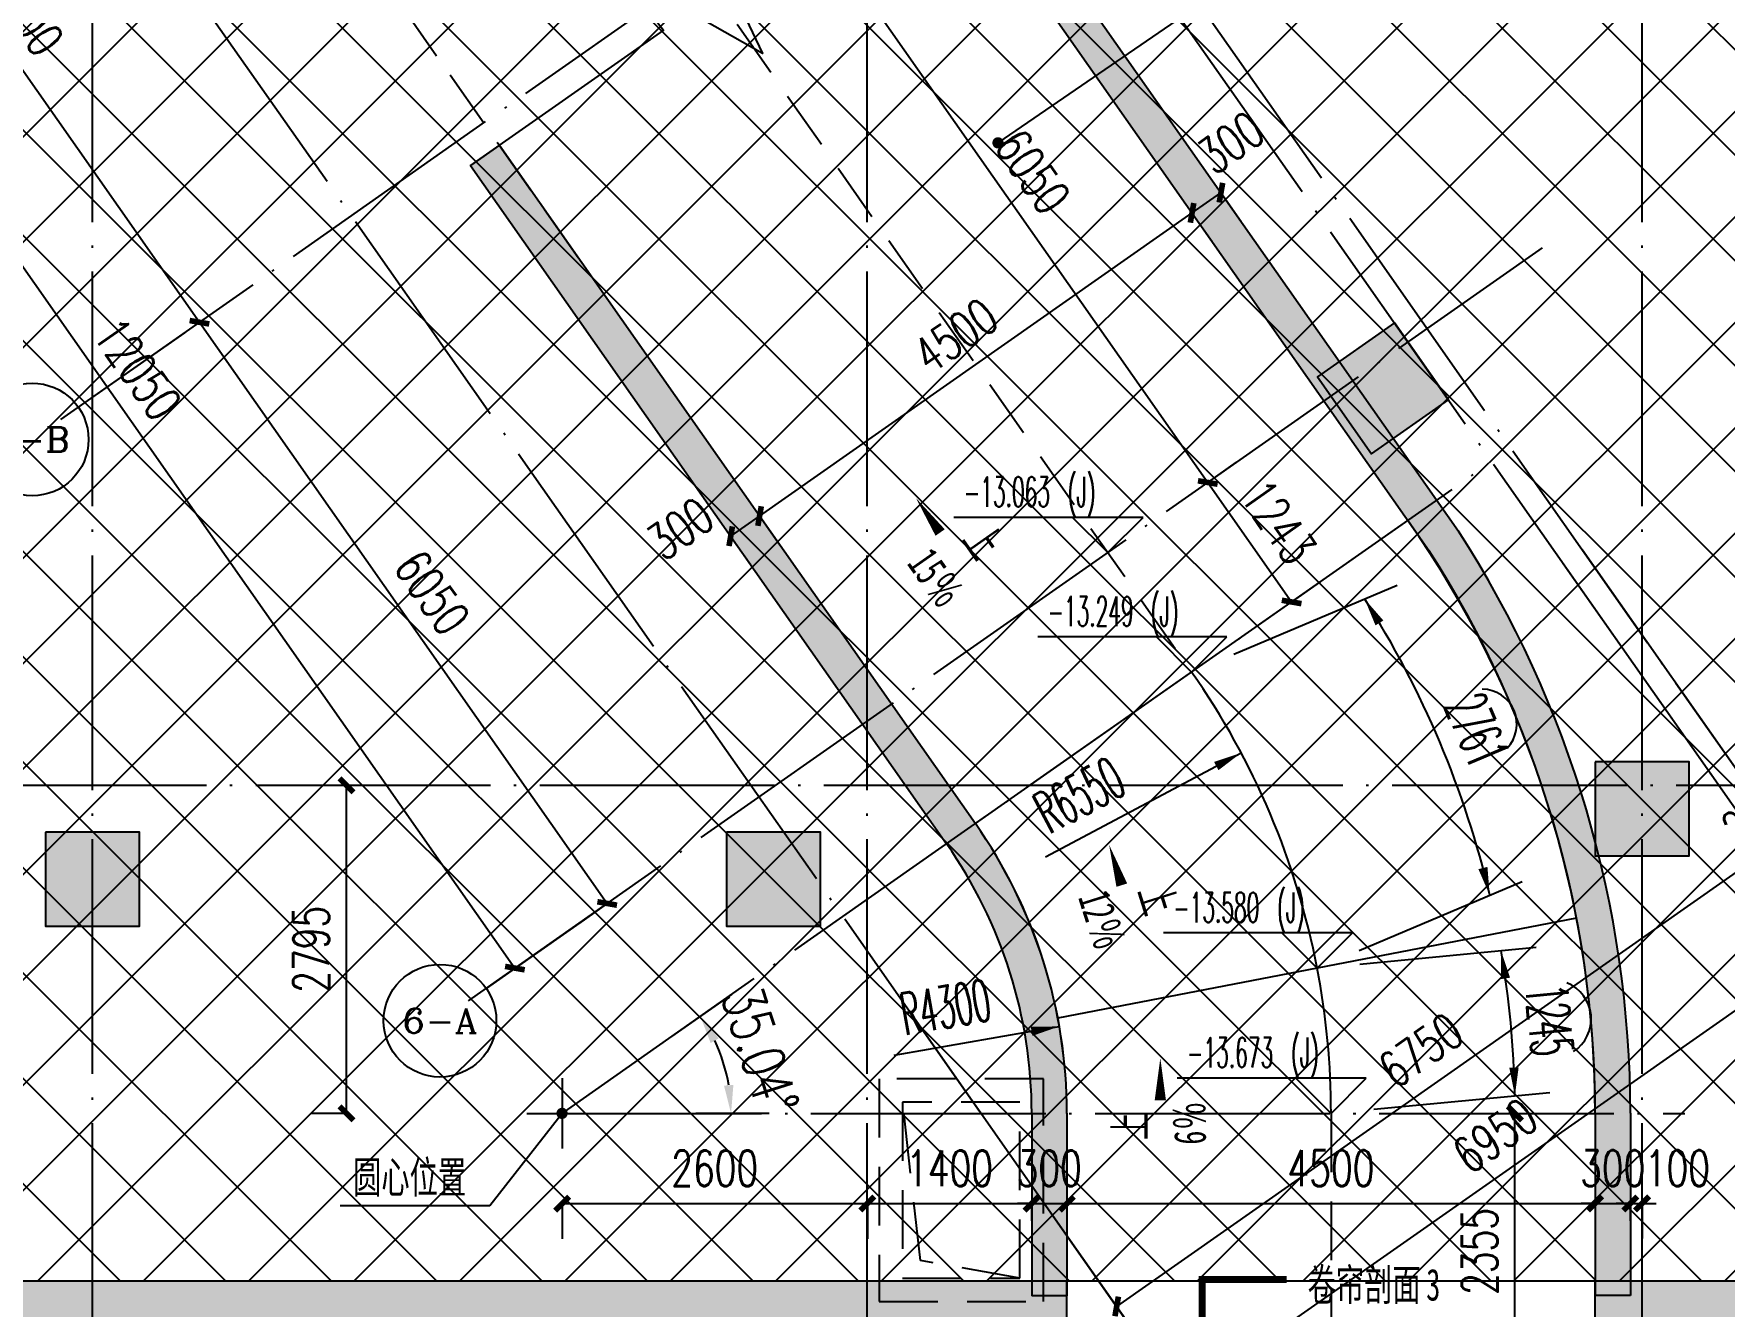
# Model space of a CAD drawing. Header units: millimetres. Extents: x 12325263 to 13848842, y -1463133 to 573208.
# Drawn here: x 12584097 to 12598496, y -1314826 to -1303982 of the extents above; entities that cross this region are included whole.
import ezdxf
from ezdxf.enums import TextEntityAlignment as Align

# ---------------------------------------------------------------- set-up
doc = ezdxf.new("R2010")
doc.units = ezdxf.units.MM
doc.header["$LTSCALE"] = 1000
for name, pattern in [('ACAD_ISO02W100', [15, 12, -3]), ('DASH', [0.35, 0.25, -0.1]), ('DASHED2', [0.375, 0.25, -0.125]), ('DOTE', [2.42, 2, -0.2, 0.02, -0.2])]:
    doc.linetypes.add(name, pattern=pattern)
for name, color, linetype in [('A-ANNO-DIMS', 83, 'Continuous'), ('A-ANNO-ELEV', 3, 'Continuous'), ('A-ANNO-IDEN', 2, 'Continuous'), ('A-ANNO-SYMB', 3, 'Continuous'), ('A-ANNO-TEXT', 7, 'Continuous'), ('A-AXIS', 16, 'DOTE'), ('A-AXIS-DIMS', 3, 'Continuous'), ('A-AXIS-TEXT', 7, 'Continuous'), ('A-COLS', 6, 'Continuous'), ('A-FLOR-STRS', 2, 'Continuous'), ('A-WALL', 5, 'Continuous'), ('A-WALL-PATT', 8, 'Continuous'), ('A_WALL(防火墙)', 151, 'Continuous'), ('AXIS', 3, 'Continuous'), ('AXIS_TEXT', 7, 'Continuous'), ('DOTE', 16, 'DOTE'), ('PUB_HATCH', 8, 'Continuous'), ('PUB_TEXT', 7, 'Continuous'), ('人防墙', 6, 'Continuous'), ('投影线', 6, 'ACAD_ISO02W100'), ('车道中心线', 6, 'Continuous')]:
    doc.layers.add(name, color=color, linetype=linetype)
doc.styles.add('_TCH_AXIS', font='COMPLEX', dxfattribs={"bigfont": 'GBCBIG'})
doc.styles.add('_TCH_DIM', font='SIMPLEX.shx', dxfattribs={"width": 0.7, "bigfont": 'GBCBIG.shx'})
doc.styles.add('_TCH_DIM_T3', font='SIMPLEX.shx', dxfattribs={"width": 0.705882, "bigfont": 'GBCBIG.shx'})
doc.styles.add('COMPLEX', font='COMPLEX')
doc.styles.add('宋体', font='', dxfattribs={"width": 0.65})
doc.styles.get('宋体').set_extended_font_data('SimSun')
doc.dimstyles.new('_TCH_ARCH&&120', dxfattribs={"dimtxt": 306, "dimasz": 120, "dimexe": 300, "dimexo": 360, "dimgap": 147, "dimtad": 1, "dimdec": 0, "dimzin": 0, "dimdsep": 46, "dimtxsty": '_TCH_DIM_T3', "dimblk": 'ARCHTICK', "dimcen": 0.09, "dimclrt": 7, "dimazin": 2, "dimtfac": 1, "dimtdec": 0, "dimtix": 1, "dimtmove": 2, "dimatfit": 3, "dimfxl": 1, "dimfxlon": 1, "dimtolj": 1, "dimtzin": 0, "dimarcsym": 0})
doc.dimstyles.new('_TCH_ARROW&&120', dxfattribs={"dimtxt": 357, "dimasz": 240, "dimexe": 300, "dimexo": 360, "dimgap": 151.5, "dimtad": 1, "dimdec": 0, "dimzin": 0, "dimdsep": 46, "dimtxsty": '_TCH_DIM_T3', "dimcen": 0.09, "dimclrt": 7, "dimazin": 2, "dimtfac": 1, "dimtdec": 0, "dimtix": 1, "dimtmove": 2, "dimatfit": 3, "dimfxl": 1, "dimtolj": 1, "dimtzin": 0, "dimarcsym": 0})

# ---------------------------------------------------------------- blocks, each defined once
blk = doc.blocks.new('asdgafgf20230228-rf3')
at = {"layer": 'PUB_HATCH'}
for points in [[(48770, 57989), (53006, 51949), (53255, 52117), (49016, 58161)], [(44840, 55233), (48895, 49452), (49140, 49624), (45086, 55405)], [(54420, 47155), (54720, 47155, 0.144034), (53255, 52117), (53006, 51949, -0.143866)], [(49620, 47155), (49920, 47155, 0.154098), (49140, 49624), (48895, 49452, -0.1541)], [(49920, 47155), (49620, 47155), (49620, 45600), (49920, 45600)], [(54720, 47155), (54420, 47155), (54420, 45601), (54720, 45601)]]:
    blk.add_hatch(color=256, dxfattribs=at).paths.add_polyline_path(points)
at = {"layer": '人防墙'}
for p, q in [((49016, 58161), (53255, 52117)), ((48770, 57989), (53006, 51949)), ((45086, 55405), (44840, 55233)), ((45086, 55405), (49140, 49624)), ((44840, 55233), (48895, 49452)), ((49620, 47155), (49620, 45600)), ((49920, 47155), (49920, 45600)), ((54420, 47155), (54420, 45601)), ((54720, 47155), (54720, 45601)), ((49920, 45600), (49620, 45600)), ((54720, 45601), (54420, 45601))]:
    blk.add_line(p, q, dxfattribs=at)
for centre, radius, start, end in [((45555, 47146), 9165, 0.0576, 32.8423), ((45555, 47146), 8865, 0.0585, 32.8054), ((45620, 47155), 4300, 0.0001, 35.0412), ((45620, 47155), 4000, 359.9999, 35.0412)]:
    blk.add_arc(centre, radius, start, end, dxfattribs=at)
blk = doc.blocks.new('_FZH')
blk.add_lwpolyline([(-0.5, -0.5), (0.5, -0.5), (0.5, 0.5), (-0.5, 0.5)], close=True)
at = {"layer": 'PUB_HATCH'}
blk.add_solid([(-0.5, -0.5), (0.5, -0.5), (-0.5, 0.5), (0.5, 0.5)], dxfattribs=at)
blk = doc.blocks.new('asdgadfg')
at = {"layer": 'A-COLS'}
for p, xscale, yscale, zscale, rotation in [((-8707, 78883), 799.9999999987996, 799.9999999987996, 799.9999999987996, 215.0413537888287), ((-6500, 75300), 800, 800, 800, 270), ((-19700, 74700), 800, 800, 800, 270), ((-13900, 74700), 800, 800, 800, 270)]:
    blk.add_blockref('_FZH', p, dxfattribs=dict(at, xscale=xscale, yscale=yscale, zscale=zscale, rotation=rotation))
blk = doc.blocks.new('asdfsafd')
at = {"layer": 'PUB_HATCH'}
for points in [[(13388, 83374), (-4512, 83374), (-5012, 82874), (13388, 82874)], [(31712, 82874), (31756, 83374), (17888, 83374), (17888, 82874)]]:
    blk.add_hatch(color=256, dxfattribs=at).paths.add_polyline_path(points)
at = {"layer": 'A-WALL'}
for p, q in [((13388, 83374), (-4512, 83374)), ((13388, 82874), (13388, 83374)), ((31756, 83374), (17888, 83374)), ((17888, 82874), (17888, 83374))]:
    blk.add_line(p, q, dxfattribs=at)
blk = doc.blocks.new('agadgsgh')
at = {"layer": '投影线', "linetype": 'DASHED2', "ltscale": 2}
for points in [[(17000, -10600), (17000, -12500), (18400, -12500), (18400, -10600)], [(17200, -10800), (17200, -12300), (18200, -12300), (18200, -10800)]]:
    blk.add_lwpolyline(points, close=True, dxfattribs=at)
blk.add_lwpolyline([(18200, -12300), (17353, -12149), (17200, -10800)], dxfattribs=at)
blk = doc.blocks.new('_ArchTick')
at = {"color": 0, "linetype": 'ByBlock', "const_width": 0.4}
blk.add_lwpolyline([(-0.5, -0.5), (0.5, 0.5)], dxfattribs=at)
blk = doc.blocks.new('*D5287')
at = {"layer": 'A-AXIS-DIMS', "color": 0, "lineweight": -2, "transparency": 16777216}
for p, q in [((6115, -8719), (11805, -4729)), ((11804, -4728), (11977, -4975)), ((6114, -8719), (6287, -8965))]:
    blk.add_line(p, q, dxfattribs=at)
at = {"layer": 'Defpoints', "color": 0, "transparency": 16777216}
for p in [(9531, -1487), (11805, -4729), (3841, -5477)]:
    blk.add_point(p, dxfattribs=at)
at = {"layer": 'A-AXIS-DIMS', "color": 0, "lineweight": -2, "transparency": 16777216, "xscale": 120, "yscale": 120, "zscale": 120}
for p, rotation in [((11805, -4729), 35.04124824301846), ((6115, -8719), 215.0412482430185)]:
    blk.add_blockref('_ArchTick', p, dxfattribs=dict(at, rotation=rotation))
at = {"layer": 'A-AXIS-DIMS', "color": 7, "transparency": 16777216, "insert": (8788, -6479), "char_height": 306, "attachment_point": 5, "rotation": 35.0412, "style": '_TCH_DIM_T3'}
blk.add_mtext('\\A1;6950', dxfattribs=at)
blk = doc.blocks.new('*D5288')
at = {"layer": 'A-AXIS-DIMS', "color": 0, "lineweight": -2, "transparency": 16777216}
for p, q in [((11254, -3943), (11352, -3874)), ((11090, -4058), (11254, -3943)), ((11253, -3942), (11426, -4189)), ((11090, -4058), (10992, -4127)), ((11089, -4057), (11262, -4303))]:
    blk.add_line(p, q, dxfattribs=at)
at = {"layer": 'Defpoints', "color": 0, "transparency": 16777216}
for p in [(9531, -1487), (9368, -1602), (11254, -3943)]:
    blk.add_point(p, dxfattribs=at)
at = {"layer": 'A-AXIS-DIMS', "color": 0, "lineweight": -2, "transparency": 16777216, "xscale": 120, "yscale": 120, "zscale": 120}
for p, rotation in [((11254, -3943), 215.0412482430185), ((11090, -4058), 35.04124824301852)]:
    blk.add_blockref('_ArchTick', p, dxfattribs=dict(at, rotation=rotation))
at = {"layer": 'A-AXIS-DIMS', "color": 7, "transparency": 16777216, "insert": (11000, -3755), "char_height": 306, "attachment_point": 5, "rotation": 35.0412, "style": '_TCH_DIM_T3'}
blk.add_mtext('\\A1;200', dxfattribs=at)
blk = doc.blocks.new('*D5289')
at = {"layer": 'A-AXIS-DIMS', "color": 0, "lineweight": -2, "transparency": 16777216}
for p, q in [((5564, -7933), (11090, -4058)), ((11089, -4057), (11262, -4303)), ((5563, -7933), (5736, -8179))]:
    blk.add_line(p, q, dxfattribs=at)
at = {"layer": 'Defpoints', "color": 0, "transparency": 16777216}
for p in [(9368, -1602), (11090, -4058), (3841, -5477)]:
    blk.add_point(p, dxfattribs=at)
at = {"layer": 'A-AXIS-DIMS', "color": 0, "lineweight": -2, "transparency": 16777216, "xscale": 120, "yscale": 120, "zscale": 120}
for p, rotation in [((11090, -4058), 35.04124824301844), ((5564, -7933), 215.0412482430185)]:
    blk.add_blockref('_ArchTick', p, dxfattribs=dict(at, rotation=rotation))
at = {"layer": 'A-AXIS-DIMS', "color": 7, "transparency": 16777216, "insert": (8155, -5750), "char_height": 306, "attachment_point": 5, "rotation": 35.0412, "style": '_TCH_DIM_T3'}
blk.add_mtext('\\A1;6750', dxfattribs=at)
blk = doc.blocks.new('_AXISO')
blk.add_circle((0, 0), 0.5)
at = {"layer": 'AXIS_TEXT', "style": 'COMPLEX', "width": 1.041667}
blk.add_attdef('A', text='', height=0.56, dxfattribs=at).set_placement((-0.25, -0.28), (0.25, -0.28), align=Align.FIT)
blk = doc.blocks.new('*D5290')
at = {"layer": 'A-AXIS-DIMS', "color": 0, "lineweight": -2, "transparency": 16777216}
for p, q in [((-6479, 4816), (-6726, 4643)), ((-6480, 4815), (438, -5050)), ((439, -5050), (193, -5223))]:
    blk.add_line(p, q, dxfattribs=at)
at = {"layer": 'Defpoints', "color": 0, "transparency": 16777216}
for p in [(-4400, 6274), (2519, -3592), (438, -5050)]:
    blk.add_point(p, dxfattribs=at)
at = {"layer": 'A-AXIS-DIMS', "color": 0, "lineweight": -2, "transparency": 16777216, "xscale": 120, "yscale": 120, "zscale": 120}
for p, rotation in [((-6480, 4815), 125.0412482430256), ((438, -5050), 305.0412482430256)]:
    blk.add_blockref('_ArchTick', p, dxfattribs=dict(at, rotation=rotation))
at = {"layer": 'A-AXIS-DIMS', "color": 7, "transparency": 16777216, "insert": (-2775, 55), "char_height": 306, "attachment_point": 5, "rotation": 305.0412, "style": '_TCH_DIM_T3'}
blk.add_mtext('\\A1;12050', dxfattribs=at)
blk = doc.blocks.new('*D5291')
at = {"layer": 'A-AXIS-DIMS', "color": 0, "lineweight": -2, "transparency": 16777216}
for p, q in [((-2249, 455), (-2495, 282)), ((-2249, 454), (1224, -4499)), ((1225, -4499), (979, -4672))]:
    blk.add_line(p, q, dxfattribs=at)
at = {"layer": 'Defpoints', "color": 0, "transparency": 16777216}
for p in [(-955, 1362), (2519, -3592), (1224, -4499)]:
    blk.add_point(p, dxfattribs=at)
at = {"layer": 'A-AXIS-DIMS', "color": 0, "lineweight": -2, "transparency": 16777216, "xscale": 120, "yscale": 120, "zscale": 120}
for p, rotation in [((-2249, 454), 125.0412482430296), ((1224, -4499), 305.0412482430296)]:
    blk.add_blockref('_ArchTick', p, dxfattribs=dict(at, rotation=rotation))
at = {"layer": 'A-AXIS-DIMS', "color": 7, "transparency": 16777216, "insert": (-267, -1850), "char_height": 306, "attachment_point": 5, "rotation": 305.0412, "style": '_TCH_DIM_T3'}
blk.add_mtext('\\A1;6050', dxfattribs=at)
blk = doc.blocks.new('*D5292')
at = {"layer": 'A-AXIS-DIMS', "color": 0, "lineweight": -2, "transparency": 16777216}
for p, q in [((-5694, 5367), (-5940, 5194)), ((-5694, 5367), (-2249, 454)), ((-2249, 455), (-2495, 282))]:
    blk.add_line(p, q, dxfattribs=at)
at = {"layer": 'Defpoints', "color": 0, "transparency": 16777216}
for p in [(-4400, 6274), (-955, 1362), (-2249, 454)]:
    blk.add_point(p, dxfattribs=at)
at = {"layer": 'A-AXIS-DIMS', "color": 0, "lineweight": -2, "transparency": 16777216, "xscale": 120, "yscale": 120, "zscale": 120}
for p, rotation in [((-5694, 5367), 125.0412482430296), ((-2249, 454), 305.0412482430296)]:
    blk.add_blockref('_ArchTick', p, dxfattribs=dict(at, rotation=rotation))
at = {"layer": 'A-AXIS-DIMS', "color": 7, "transparency": 16777216, "insert": (-3726, 3083), "char_height": 306, "attachment_point": 5, "rotation": 305.0412, "style": '_TCH_DIM_T3'}
blk.add_mtext('\\A1;6000', dxfattribs=at)
blk = doc.blocks.new('*D3218')
at = {"layer": 'A-ANNO-DIMS', "color": 0, "lineweight": -2, "transparency": 16777216}
for p, q in [((12588597, -1313950), (12588597, -1314251)), ((12588597, -1313951), (12591197, -1313951)), ((12591197, -1313950), (12591197, -1314251))]:
    blk.add_line(p, q, dxfattribs=at)
at = {"layer": 'Defpoints', "color": 0, "transparency": 16777216}
for p in [(12588597, -1313281), (12591197, -1313281), (12591197, -1313951)]:
    blk.add_point(p, dxfattribs=at)
at = {"layer": 'A-ANNO-DIMS', "color": 0, "lineweight": -2, "transparency": 16777216, "xscale": 120, "yscale": 120, "zscale": 120}
for p, rotation in [((12588597, -1313951), 180.0067439114907), ((12591197, -1313951), 0.006743911490671964)]:
    blk.add_blockref('_ArchTick', p, dxfattribs=dict(at, rotation=rotation))
at = {"layer": 'A-ANNO-DIMS', "color": 7, "transparency": 16777216, "insert": (12589897, -1313651), "char_height": 306, "attachment_point": 5, "rotation": 0.0067, "style": '_TCH_DIM_T3'}
blk.add_mtext('\\A1;2600', dxfattribs=at)
blk = doc.blocks.new('*D3219')
at = {"layer": 'A-ANNO-DIMS', "color": 0, "lineweight": -2, "transparency": 16777216}
for p, q in [((12591197, -1313950), (12591197, -1314251)), ((12591197, -1313951), (12592596, -1313951)), ((12592596, -1313950), (12592597, -1314251))]:
    blk.add_line(p, q, dxfattribs=at)
at = {"layer": 'Defpoints', "color": 0, "transparency": 16777216}
for p in [(12591197, -1313281), (12592596, -1313281), (12592596, -1313951)]:
    blk.add_point(p, dxfattribs=at)
at = {"layer": 'A-ANNO-DIMS', "color": 0, "lineweight": -2, "transparency": 16777216, "xscale": 120, "yscale": 120, "zscale": 120}
for p, rotation in [((12591197, -1313951), 180.0067439114876), ((12592596, -1313951), 0.006743911487580465)]:
    blk.add_blockref('_ArchTick', p, dxfattribs=dict(at, rotation=rotation))
at = {"layer": 'A-ANNO-DIMS', "color": 7, "transparency": 16777216, "insert": (12591897, -1313651), "char_height": 306, "attachment_point": 5, "rotation": 0.0067, "style": '_TCH_DIM_T3'}
blk.add_mtext('\\A1;1400', dxfattribs=at)
blk = doc.blocks.new('*D3220')
at = {"layer": 'A-ANNO-DIMS', "color": 0, "lineweight": -2, "transparency": 16777216}
for p, q in [((12592596, -1313951), (12592476, -1313951)), ((12592596, -1313950), (12592597, -1314251)), ((12592596, -1313951), (12592896, -1313951)), ((12592896, -1313950), (12592897, -1314251)), ((12592896, -1313951), (12593016, -1313951))]:
    blk.add_line(p, q, dxfattribs=at)
at = {"layer": 'Defpoints', "color": 0, "transparency": 16777216}
for p in [(12592596, -1313281), (12592896, -1313281), (12592896, -1313951)]:
    blk.add_point(p, dxfattribs=at)
at = {"layer": 'A-ANNO-DIMS', "color": 0, "lineweight": -2, "transparency": 16777216, "xscale": 120, "yscale": 120, "zscale": 120}
for p, rotation in [((12592596, -1313951), 0.00674391146262998), ((12592896, -1313951), 180.0067439114626)]:
    blk.add_blockref('_ArchTick', p, dxfattribs=dict(at, rotation=rotation))
at = {"layer": 'A-ANNO-DIMS', "color": 7, "transparency": 16777216, "insert": (12592746, -1313651), "char_height": 306, "attachment_point": 5, "rotation": 0.0067, "style": '_TCH_DIM_T3'}
blk.add_mtext('\\A1;300', dxfattribs=at)
blk = doc.blocks.new('*D3221')
at = {"layer": 'A-ANNO-DIMS', "color": 0, "lineweight": -2, "transparency": 16777216}
for p, q in [((12592896, -1313950), (12592897, -1314251)), ((12592896, -1313951), (12597396, -1313950)), ((12597396, -1313949), (12597397, -1314250))]:
    blk.add_line(p, q, dxfattribs=at)
at = {"layer": 'Defpoints', "color": 0, "transparency": 16777216}
for p in [(12592896, -1313281), (12597396, -1313280), (12597396, -1313950)]:
    blk.add_point(p, dxfattribs=at)
at = {"layer": 'A-ANNO-DIMS', "color": 0, "lineweight": -2, "transparency": 16777216, "xscale": 120, "yscale": 120, "zscale": 120}
for p, rotation in [((12592896, -1313951), 180.0067439114906), ((12597396, -1313950), 0.006743911490595632)]:
    blk.add_blockref('_ArchTick', p, dxfattribs=dict(at, rotation=rotation))
at = {"layer": 'A-ANNO-DIMS', "color": 7, "transparency": 16777216, "insert": (12595146, -1313650), "char_height": 306, "attachment_point": 5, "rotation": 0.0067, "style": '_TCH_DIM_T3'}
blk.add_mtext('\\A1;4500', dxfattribs=at)
blk = doc.blocks.new('*D3222')
at = {"layer": 'A-ANNO-DIMS', "color": 0, "lineweight": -2, "transparency": 16777216}
for p, q in [((12597396, -1313950), (12597276, -1313950)), ((12597396, -1313949), (12597397, -1314250)), ((12597396, -1313950), (12597696, -1313950)), ((12597696, -1313949), (12597697, -1314250)), ((12597696, -1313950), (12597816, -1313950))]:
    blk.add_line(p, q, dxfattribs=at)
at = {"layer": 'Defpoints', "color": 0, "transparency": 16777216}
for p in [(12597396, -1313280), (12597696, -1313280), (12597696, -1313950)]:
    blk.add_point(p, dxfattribs=at)
at = {"layer": 'A-ANNO-DIMS', "color": 0, "lineweight": -2, "transparency": 16777216, "xscale": 120, "yscale": 120, "zscale": 120}
for p, rotation in [((12597396, -1313950), 0.006743911489968113), ((12597696, -1313950), 180.00674391149)]:
    blk.add_blockref('_ArchTick', p, dxfattribs=dict(at, rotation=rotation))
at = {"layer": 'A-ANNO-DIMS', "color": 7, "transparency": 16777216, "insert": (12597546, -1313650), "char_height": 306, "attachment_point": 5, "rotation": 0.0067, "style": '_TCH_DIM_T3'}
blk.add_mtext('\\A1;300', dxfattribs=at)
blk = doc.blocks.new('*D3223')
at = {"layer": 'A-ANNO-DIMS', "color": 0, "lineweight": -2, "transparency": 16777216}
for p, q in [((12597696, -1313950), (12597576, -1313950)), ((12597696, -1313949), (12597697, -1314250)), ((12597696, -1313950), (12597797, -1313950)), ((12597797, -1313949), (12597797, -1314250)), ((12597797, -1313950), (12597917, -1313950))]:
    blk.add_line(p, q, dxfattribs=at)
at = {"layer": 'Defpoints', "color": 0, "transparency": 16777216}
for p in [(12597696, -1313280), (12597797, -1313280), (12597797, -1313950)]:
    blk.add_point(p, dxfattribs=at)
at = {"layer": 'A-ANNO-DIMS', "color": 0, "lineweight": -2, "transparency": 16777216, "xscale": 120, "yscale": 120, "zscale": 120}
for p, rotation in [((12597696, -1313950), 0.006743911478217512), ((12597797, -1313950), 180.0067439114781)]:
    blk.add_blockref('_ArchTick', p, dxfattribs=dict(at, rotation=rotation))
at = {"layer": 'A-ANNO-DIMS', "color": 7, "transparency": 16777216, "insert": (12598097, -1313650), "char_height": 306, "attachment_point": 5, "rotation": 0.0067, "style": '_TCH_DIM_T3'}
blk.add_mtext('\\A1;100', dxfattribs=at)
blk = doc.blocks.new('*D3224')
at = {"layer": 'A-ANNO-DIMS', "color": 0, "lineweight": -2, "transparency": 16777216}
for p, q in [((12590033, -1308264), (12590279, -1308092)), ((12590278, -1308091), (12590451, -1308337)), ((12590032, -1308263), (12590205, -1308509))]:
    blk.add_line(p, q, dxfattribs=at)
at = {"layer": 'Defpoints', "color": 0, "transparency": 16777216}
for p in [(12589693, -1307257), (12589448, -1307429), (12590279, -1308092)]:
    blk.add_point(p, dxfattribs=at)
at = {"layer": 'A-ANNO-DIMS', "color": 0, "lineweight": -2, "transparency": 16777216, "xscale": 120, "yscale": 120, "zscale": 120}
for p, rotation in [((12590279, -1308092), 35.04124729700932), ((12590033, -1308264), 215.0412472970093)]:
    blk.add_blockref('_ArchTick', p, dxfattribs=dict(at, rotation=rotation))
at = {"layer": 'A-ANNO-DIMS', "color": 7, "transparency": 16777216, "insert": (12589603, -1308199), "char_height": 306, "attachment_point": 5, "rotation": 35.0412, "style": '_TCH_DIM_T3'}
blk.add_mtext('\\A1;300', dxfattribs=at)
blk = doc.blocks.new('*D3225')
at = {"layer": 'A-ANNO-DIMS', "color": 0, "lineweight": -2, "transparency": 16777216}
for p, q in [((12590279, -1308092), (12593963, -1305508)), ((12593962, -1305507), (12594135, -1305753)), ((12590278, -1308091), (12590451, -1308337))]:
    blk.add_line(p, q, dxfattribs=at)
at = {"layer": 'Defpoints', "color": 0, "transparency": 16777216}
for p in [(12593377, -1304673), (12593963, -1305508), (12589693, -1307257)]:
    blk.add_point(p, dxfattribs=at)
at = {"layer": 'A-ANNO-DIMS', "color": 0, "lineweight": -2, "transparency": 16777216, "xscale": 120, "yscale": 120, "zscale": 120}
for p, rotation in [((12593963, -1305508), 35.04124729697978), ((12590279, -1308092), 215.0412472969798)]:
    blk.add_blockref('_ArchTick', p, dxfattribs=dict(at, rotation=rotation))
at = {"layer": 'A-ANNO-DIMS', "color": 7, "transparency": 16777216, "insert": (12591949, -1306554), "char_height": 306, "attachment_point": 5, "rotation": 35.0412, "style": '_TCH_DIM_T3'}
blk.add_mtext('\\A1;4500', dxfattribs=at)
blk = doc.blocks.new('*D3226')
at = {"layer": 'A-ANNO-DIMS', "color": 0, "lineweight": -2, "transparency": 16777216}
for p, q in [((12593963, -1305508), (12594209, -1305336)), ((12594208, -1305335), (12594381, -1305581)), ((12593962, -1305507), (12594135, -1305753))]:
    blk.add_line(p, q, dxfattribs=at)
at = {"layer": 'Defpoints', "color": 0, "transparency": 16777216}
for p in [(12593623, -1304501), (12593377, -1304673), (12594209, -1305336)]:
    blk.add_point(p, dxfattribs=at)
at = {"layer": 'A-ANNO-DIMS', "color": 0, "lineweight": -2, "transparency": 16777216, "xscale": 120, "yscale": 120, "zscale": 120}
for p, rotation in [((12594209, -1305336), 35.04124729700744), ((12593963, -1305508), 215.0412472970075)]:
    blk.add_blockref('_ArchTick', p, dxfattribs=dict(at, rotation=rotation))
at = {"layer": 'A-ANNO-DIMS', "color": 7, "transparency": 16777216, "insert": (12594294, -1304909), "char_height": 306, "attachment_point": 5, "rotation": 35.0412, "style": '_TCH_DIM_T3'}
blk.add_mtext('\\A1;300', dxfattribs=at)
blk = doc.blocks.new('*D3230')
at = {"layer": 'A-ANNO-DIMS', "color": 0, "lineweight": -2, "transparency": 16777216}
for p, q in [((12590622, -1302854), (12590869, -1302681)), ((12590623, -1302853), (12594097, -1307806)), ((12594096, -1307807), (12594342, -1307634))]:
    blk.add_line(p, q, dxfattribs=at)
at = {"layer": 'Defpoints', "color": 0, "transparency": 16777216}
for p in [(12589772, -1303450), (12594097, -1307806), (12593245, -1308403)]:
    blk.add_point(p, dxfattribs=at)
at = {"layer": 'A-ANNO-DIMS', "color": 0, "lineweight": -2, "transparency": 16777216, "xscale": 120, "yscale": 120, "zscale": 120}
for p, rotation in [((12590623, -1302853), 125.041247296927), ((12594097, -1307806), 305.0412472969271)]:
    blk.add_blockref('_ArchTick', p, dxfattribs=dict(at, rotation=rotation))
at = {"layer": 'A-ANNO-DIMS', "color": 7, "transparency": 16777216, "insert": (12592605, -1305157), "char_height": 306, "attachment_point": 5, "rotation": 305.0412, "style": '_TCH_DIM_T3'}
blk.add_mtext('\\A1;6050', dxfattribs=at)
blk = doc.blocks.new('*D3231')
at = {"layer": 'A-ANNO-DIMS', "color": 0, "lineweight": -2, "transparency": 16777216}
for p, q in [((12594096, -1307807), (12594342, -1307634)), ((12594097, -1307806), (12594811, -1308824)), ((12594810, -1308825), (12595056, -1308652))]:
    blk.add_line(p, q, dxfattribs=at)
at = {"layer": 'Defpoints', "color": 0, "transparency": 16777216}
for p in [(12593245, -1308403), (12594811, -1308824), (12593959, -1309421)]:
    blk.add_point(p, dxfattribs=at)
at = {"layer": 'A-ANNO-DIMS', "color": 0, "lineweight": -2, "transparency": 16777216, "xscale": 120, "yscale": 120, "zscale": 120}
for p, rotation in [((12594097, -1307806), 125.0412472969218), ((12594811, -1308824), 305.0412472969218)]:
    blk.add_blockref('_ArchTick', p, dxfattribs=dict(at, rotation=rotation))
at = {"layer": 'A-ANNO-DIMS', "color": 7, "transparency": 16777216, "insert": (12594699, -1308143), "char_height": 306, "attachment_point": 5, "rotation": 305.0412, "style": '_TCH_DIM_T3'}
blk.add_mtext('\\A1;1243', dxfattribs=at)
blk = doc.blocks.new('*D3232')
at = {"layer": 'A-ANNO-DIMS', "color": 0, "lineweight": -2, "transparency": 16777216}
for p, q in [((12596712, -1313182), (12597013, -1313182)), ((12596713, -1315537), (12596713, -1313182)), ((12596712, -1315537), (12597013, -1315537))]:
    blk.add_line(p, q, dxfattribs=at)
at = {"layer": 'Defpoints', "color": 0, "transparency": 16777216}
for p in [(12595500, -1313182), (12596713, -1313182), (12595500, -1315537)]:
    blk.add_point(p, dxfattribs=at)
at = {"layer": 'A-ANNO-DIMS', "color": 0, "lineweight": -2, "transparency": 16777216, "xscale": 120, "yscale": 120, "zscale": 120}
for p, rotation in [((12596713, -1313182), 90), ((12596713, -1315537), 270)]:
    blk.add_blockref('_ArchTick', p, dxfattribs=dict(at, rotation=rotation))
at = {"layer": 'A-ANNO-DIMS', "color": 7, "transparency": 16777216, "insert": (12596413, -1314359), "char_height": 306, "attachment_point": 5, "rotation": 90, "style": '_TCH_DIM_T3'}
blk.add_mtext('\\A1;2355', dxfattribs=at)
blk = doc.blocks.new('*D3233')
at = {"layer": 'A-ANNO-DIMS', "color": 0, "lineweight": -2, "transparency": 16777216}
for p, q in [((12590040, -1312170), (12589530, -1312528)), ((12590360, -1313182), (12589736, -1313182))]:
    blk.add_line(p, q, dxfattribs=at)
blk.add_arc((12588597, -1313182), 1440, 9.5628, 25.4785, dxfattribs=at)
at = {"layer": 'A-ANNO-DIMS', "color": 0, "transparency": 16777216}
for points in [[(12589862, -1312583), (12589931, -1312543), (12589775, -1312356)], [(12590056, -1312940), (12589976, -1312946), (12590036, -1313182)]]:
    blk.add_solid(points, dxfattribs=at)
at = {"layer": 'Defpoints', "color": 0, "transparency": 16777216}
for p in [(12590335, -1311963), (12590006, -1312891), (12588597, -1313182), (12590720, -1313182)]:
    blk.add_point(p, dxfattribs=at)
at = {"layer": 'A-ANNO-DIMS', "color": 7, "transparency": 16777216, "insert": (12590284, -1312649), "char_height": 357, "attachment_point": 5, "rotation": 287.5206, "style": '_TCH_DIM_T3'}
blk.add_mtext('\\A1;35.04°', dxfattribs=at)
blk = doc.blocks.new('*D3234')
at = {"layer": 'A-ANNO-DIMS', "color": 0, "lineweight": -2, "transparency": 16777216}
for p, q in [((12586761, -1310387), (12586460, -1310387)), ((12586760, -1313182), (12586760, -1310387)), ((12586761, -1313182), (12586460, -1313182))]:
    blk.add_line(p, q, dxfattribs=at)
at = {"layer": 'Defpoints', "color": 0, "transparency": 16777216}
for p in [(12586760, -1310387), (12588597, -1310387), (12588597, -1313182)]:
    blk.add_point(p, dxfattribs=at)
at = {"layer": 'A-ANNO-DIMS', "color": 0, "lineweight": -2, "transparency": 16777216, "xscale": 120, "yscale": 120, "zscale": 120}
for p, rotation in [((12586760, -1310387), 90), ((12586760, -1313182), 270)]:
    blk.add_blockref('_ArchTick', p, dxfattribs=dict(at, rotation=rotation))
at = {"layer": 'A-ANNO-DIMS', "color": 7, "transparency": 16777216, "insert": (12586460, -1311784), "char_height": 306, "attachment_point": 5, "rotation": 90, "style": '_TCH_DIM_T3'}
blk.add_mtext('\\A1;2795', dxfattribs=at)
blk = doc.blocks.new('ASDFASDFASFSDF')
at = {"layer": 'A-AXIS'}
for p, q in [((601.3, 11247.1), (11654, -4513.6)), ((437.5, 11132.3), (11490.2, -4628.4)), ((-5089, 7256.7), (5963.7, -8504)), ((-3430.2, -374.1), (5717.7, 6041.2)), ((43.3, -5327.6), (9191.4, 1087.9))]:
    blk.add_line(p, q, dxfattribs=at)
at = {"layer": 'A-AXIS-DIMS'}
for p, q in [((-2377.1, 364.5), (-3280.9, -269.4)), ((9531.3, -1486.8), (12287.3, -5416.7)), ((9367.6, -1601.6), (12123.5, -5531.5)), ((1096.6, -4588.9), (192.8, -5222.7)), ((3841.1, -5477.2), (6597.1, -9407.2))]:
    blk.add_line(p, q, dxfattribs=at)
ref = blk.add_blockref('_AXISO', (-3673.9, -545), dxfattribs=dict(at, xscale=960, yscale=960, zscale=960))
ref.add_attrib('A', '6-B', dxfattribs={"layer": 'A-AXIS-TEXT', "height": 212.51, "style": '_TCH_AXIS'}).set_placement((-3992.7, -651.2), (-3355.2, -651.2), align=Align.FIT)
ref = blk.add_blockref('_AXISO', (-200.2, -5498.3), dxfattribs=dict(at, xscale=960, yscale=960, zscale=960))
ref.add_attrib('A', '6-A', dxfattribs={"layer": 'A-AXIS-TEXT', "height": 209.51, "style": '_TCH_AXIS'}).set_placement((-519.5, -5603.1), (119, -5603.1), align=Align.FIT)
for p1, p2, distance, picture, middle in [((-4400, 6274.2), (2518.7, -3591.6), -2540.9, '*D5290', (-2775.3, 54.7)), ((-4400, 6274.2), (-955, 1361.8), -1580.9, '*D5292', (-3726.2, 3082.5)), ((-955, 1361.8), (2518.7, -3591.6), -1580.9, '*D5291', (-266.9, -1850.4)), ((3841.1, -5477.2), (9531.3, -1486.8), -3960, '*D5287', (8787.6, -6478.6)), ((9367.6, -1601.6), (9531.3, -1486.8), -3000, '*D5288', (10999.7, -3754.8)), ((3841.1, -5477.2), (9367.6, -1601.6), -3000, '*D5289', (8154.6, -5750))]:
    dim = blk.add_aligned_dim(p1=p1, p2=p2, distance=distance, dimstyle='_TCH_ARCH&&120', dxfattribs=at)
    dim.commit()
    dim.dimension.update_dxf_attribs({"geometry": picture, "text_midpoint": middle})
blk = doc.blocks.new('qlzw')
at = {"layer": 'A-AXIS'}
for p, q in [((12451166.8, 979489.8), (12451166.8, 1082089.8)), ((12457766.8, 979489.8), (12457766.8, 1082089.8)), ((12464366.8, 979489.8), (12464366.8, 1082089.8)), ((12411416.8, 1071489.8), (12486866.8, 1071489.8))]:
    blk.add_line(p, q, dxfattribs=at)
blk.add_blockref('ASDFASDFASFSDF', (12454326.8, 1074982.1))

msp = doc.modelspace()

# ---------------------------------------------------------------- hatches: boundary and pattern name
at = {"layer": 'A-WALL-PATT'}
h = msp.add_hatch(dxfattribs=at)
h.set_pattern_fill('ANSI37', color=252, scale=400)
h.set_pattern_definition([(45, (0, 0), (-449.012806, 449.012806), []), (135, (0, 0), (-449.012806, -449.012806), [])])
h.paths.add_polyline_path([(12504241.6, -1283958), (12637591.6, -1283958), (12637591.6, -1405608), (12504241.6, -1405608)])
h.paths.add_polyline_path([(12536667.4, -1284257.5), (12508912.2, -1303721.7), (12510476.6, -1305952.6), (12510476.6, -1360683.5), (12523697, -1360697.5), (12523657.2, -1398386.8), (12613949.5, -1398386.7), (12628138.6, -1317575.9), (12611264, -1314613), (12574996.8, -1314613), (12574997.8, -1307236.8), (12568296.8, -1307236.8), (12568296.8, -1310085.9), (12554779.2, -1310084.1)], flags=16)

# ---------------------------------------------------------------- linework, layer by layer
at = {"color": 31, "linetype": 'DASH', "ltscale": 2}
msp.add_line((12579202.2, -1292297), (12588845, -1306047.2), dxfattribs=at)
msp.add_lwpolyline([(12591992.7, -1302175.8), (12590023.2, -1303556.9), (12590304.8, -1304150.7), (12589065.1, -1303445.3), (12589461.1, -1303951.1), (12587810.7, -1305108.5)])
at = {"layer": 'A-ANNO-DIMS'}
for p, q in [((12594320.1, -1309268.1), (12595709, -1308681.8)), ((12595386.2, -1311793.6), (12596775.1, -1311207.4)), ((12595392.6, -1311909.8), (12596893.3, -1311766.4)), ((12595510.8, -1313147.3), (12597011.5, -1313003.9))]:
    msp.add_line(p, q, dxfattribs=at)
for points in [[(12595558.8, -1309002.6, 79.2, 0, 0), (12595432.6, -1308798.5, 0, 0, 0)], [(12594169.4, -1310222.5, 79.2, 0, 0), (12594381.4, -1310109.9, 0, 0, 0)], [(12596498.7, -1311324, 0, 79.2, 0), (12596440.4, -1311091.2, 79.2, 0, 0)], [(12596632.1, -1312032, 79.2, 0, 0), (12596594.7, -1311794.9, 0, 0, 0)], [(12592595.7, -1312482.7, 79.2, 0, 0), (12592832.2, -1312441.4, 0, 0, 0)], [(12596712.9, -1313032.4, 0, 79.2, 0), (12596704.8, -1312792.6, 79.2, 0, 0)]]:
    msp.add_lwpolyline(points, format="xyseb", dxfattribs=at)
for points in [[(12592714.9, -1310994.9), (12594169.4, -1310222.5), (12594381.4, -1310109.9)], [(12591426, -1312687.2), (12592595.7, -1312482.7), (12592832.2, -1312441.4)]]:
    msp.add_lwpolyline(points, dxfattribs=at)
for start, end in [(13.20768, 32.56186), (1.08661, 9.83038)]:
    msp.add_arc((12588560.3, -1313187.1), 8154, start, end, dxfattribs=at)
at = {"layer": 'A-ANNO-DIMS', "color": 7}
for centre, radius, start, end in [((12596430.9, -1309864.9), 298, 316.52775, 89.24179), ((12597031.4, -1312377.6), 331.4, 302.93103, 67.98596)]:
    msp.add_arc(centre, radius, start, end, dxfattribs=at)
at = {"layer": 'A-ANNO-ELEV'}
for p, q in [((12593545.4, -1308103.3), (12591934.9, -1308103.3)), ((12593245.4, -1308403.3), (12592945.4, -1308103.3)), ((12593245.4, -1308403.3), (12593545.4, -1308103.3)), ((12594259.3, -1309121.3), (12592648.8, -1309121.3)), ((12593959.3, -1309421.3), (12593659.3, -1309121.3)), ((12593959.3, -1309421.3), (12594259.3, -1309121.3)), ((12595328.8, -1311644.5), (12593718.3, -1311644.5)), ((12595028.8, -1311944.5), (12594728.8, -1311644.5)), ((12595028.8, -1311944.5), (12595328.8, -1311644.5)), ((12595446.8, -1312882.1), (12593836.3, -1312882.1)), ((12595146.8, -1313182.1), (12594846.8, -1312882.1)), ((12595146.8, -1313182.1), (12595446.8, -1312882.1))]:
    msp.add_line(p, q, dxfattribs=at)
at = {"layer": 'A-ANNO-IDEN'}
msp.add_line((12592310, -1304911.5), (12594570, -1303360), dxfattribs=at)
at = {"layer": 'A-ANNO-IDEN', "const_width": 48}
msp.add_lwpolyline([(12592290.2, -1304925.1, 1), (12592329.8, -1304897.9, 1)], format="xyb", close=True, dxfattribs=at)
at = {"layer": 'A-ANNO-SYMB', "const_width": 60}
msp.add_lwpolyline([(12594050, -1315798.1), (12594050, -1314598.1), (12594770, -1314598.1)], dxfattribs=at)
at = {"layer": 'A-FLOR-STRS'}
for p, q in [((12592117.1, -1310713.2), (12595801.4, -1308129.4)), ((12597238, -1311519.5), (12592819.1, -1312369.7))]:
    msp.add_line(p, q, dxfattribs=at)
at = {"layer": 'A-WALL-PATT', "color": 252}
msp.add_lwpolyline([(12536667.4, -1284257.5), (12508912.2, -1303721.7), (12510476.6, -1305952.6), (12510476.6, -1360683.5), (12523697, -1360697.5), (12523657.2, -1398386.8), (12613949.5, -1398386.7), (12628138.6, -1317575.9), (12611264, -1314613), (12574996.8, -1314613), (12574997.8, -1307236.8), (12568296.8, -1307236.8), (12568296.8, -1310085.9), (12554779.2, -1310084.1)], close=True, dxfattribs=at)
at = {"layer": 'AXIS'}
for p, q in [((12588596.5, -1313182.1), (12587980, -1313970)), ((12587980, -1313970), (12586707.6, -1313970))]:
    msp.add_line(p, q, dxfattribs=at)
for points in [[(12592329.7, -1308963.2, 0, 0, 0), (12591610.4, -1307937.6, 0, 96, 0), (12591817.1, -1308232.4, 0, 0, 0)], [(12593593.8, -1311965.1, 0, 0, 0), (12593256.3, -1310894, 0, 96, 0), (12593364.5, -1311237.3, 0, 0, 0)], [(12593692.5, -1313880, 0, 0, 0), (12593692.5, -1312711.5, 0, 96, 0), (12593692.5, -1313071.5, 0, 0, 0)]]:
    msp.add_lwpolyline(points, format="xyseb", dxfattribs=at)
at = {"layer": 'AXIS', "const_width": 48}
msp.add_lwpolyline([(12588611.3, -1313163.2, 1), (12588581.7, -1313201, 1)], format="xyb", close=True, dxfattribs=at)
at = {"layer": 'DOTE', "color": 1}
for p, q in [((12588596.5, -1313182.1), (12596515.9, -1307628.4)), ((12588596.5, -1312882.1), (12588596.5, -1313482.1)), ((12588296.5, -1313182.1), (12598160, -1313182.1))]:
    msp.add_line(p, q, dxfattribs=at)
at = {"layer": '车道中心线', "linetype": 'DASHED2', "ltscale": 2}
for p, q in [((12581044.4, -1291005.1), (12593959.3, -1309421.3)), ((12595146.5, -1313182.1), (12595146.9, -1315536.8))]:
    msp.add_line(p, q, dxfattribs=at)
at = {"layer": '车道中心线', "linetype": 'Continuous', "ltscale": 2}
for centre, radius, start, end in [((12588596.5, -1313182.1), 8800, 0, 35.04125), ((12588596.5, -1313182.1), 6550, 10.89062, 35.04125), ((12588596.5, -1313182.1), 4300, 0, 35.04125), ((12588596.8, -1313182.1), 6550, 0, 10.89109)]:
    msp.add_arc(centre, radius, start, end, dxfattribs=at)

# ---------------------------------------------------------------- block references
for name, p in [('asdgadfg', (12604296.8, -1385886.8)), ('asdfsafd', (12579508.3, -1397986.7)), ('agadgsgh', (12574297.1, -1302286.9))]:
    msp.add_blockref(name, p)
at = {"layer": 'A_WALL(防火墙)'}
msp.add_blockref('qlzw', (133430, -2381876.5), dxfattribs=at)
at = {"layer": '人防墙'}
msp.add_blockref('asdgafgf20230228-rf3', (12542976.8, -1360336.8), dxfattribs=at)

# ---------------------------------------------------------------- texts
at = {"layer": 'A-ANNO-DIMS', "color": 7, "style": '_TCH_DIM', "width": 0.494118}
for s, rotation, p in [('2761', 292.88477, (12596106, -1309705.7)), ('R6550', 27.9718, (12592749.8, -1310804.8)), ('R4300', 9.91663, (12591518.1, -1312517.3)), ('1245', 275.45849, (12596800.2, -1312104.3))]:
    msp.add_text(s, height=357, rotation=rotation, dxfattribs=at).set_placement(p)
at = {"layer": 'A-ANNO-TEXT'}
for s, height, style, width, p in [('-13.063', 255, '_TCH_DIM', 0.494118, (12592018.3, -1308013.3)), ('(J)', 255, '_TCH_DIM', 0.494118, (12592904.3, -1308013.3)), ('-13.249', 255, '_TCH_DIM', 0.494118, (12592731.3, -1309031.3)), ('(J)', 255, '_TCH_DIM', 0.494118, (12593611.3, -1309031.3)), ('(J)', 255, '_TCH_DIM', 0.494118, (12594687.7, -1311554.5)), ('-13.580', 255, '_TCH_DIM', 0.494118, (12593801.7, -1311554.5)), ('-13.673', 255, '_TCH_DIM', 0.494118, (12593919.7, -1312792.1)), ('(J)', 255, '_TCH_DIM', 0.494118, (12594805.7, -1312792.1)), ('卷帘剖面', 271.9, '宋体', 0.65, (12594946.6, -1314778.1)), ('3', 271.9, '宋体', 0.65, (12595957.6, -1314778.1))]:
    msp.add_text(s, height=height, dxfattribs=dict(at, style=style, width=width)).set_placement(p)
at = {"layer": 'PUB_TEXT', "style": '宋体', "width": 0.65}
for s, rotation, p in [('上', 305.04125, (12592002.4, -1308287.3)), ('15', 305.04125, (12591528.4, -1308495.5)), ('％', 305.04125, (12591673.5, -1308702.4)), ('12', 287.48818, (12592990.3, -1311339.3)), ('上', 287.48818, (12593505, -1311283.7)), ('％', 287.48818, (12593066.3, -1311580.4)), ('％', 90, (12594080, -1313322.9)), ('上', 90, (12593572.4, -1313410.8)), ('6', 90, (12594080, -1313449.3))]:
    msp.add_text(s, height=271.9, rotation=rotation, dxfattribs=at).set_placement(p)
msp.add_text('圆心位置', height=271.9, dxfattribs=at).set_placement((12586815.6, -1313862))

# ---------------------------------------------------------------- dimensions: what is measured, and where the dimension line sits
at = {"layer": 'A-ANNO-DIMS'}
for p1, p2, distance, picture, middle in [((12589771.7, -1303450), (12593245.4, -1308403.3), 1039.7, '*D3230', (12592605.4, -1305157.4)), ((12589693.2, -1307256.7), (12593377.5, -1304673), -1019.6, '*D3225', (12591948.5, -1306554.1)), ((12593245.4, -1308403.3), (12593959.3, -1309421.3), 1039.7, '*D3231', (12594699.2, -1308143.1)), ((12588596.5, -1313182.1), (12588596.5, -1310386.8), 1836.5, '*D3234', (12586460, -1311784.4)), ((12595500, -1315536.8), (12595500, -1313182.1), -1212.9, '*D3232', (12596412.9, -1314359.4)), ((12588596.5, -1313281), (12591196.8, -1313280.7), -670.1, '*D3218', (12589896.7, -1313651)), ((12591196.8, -1313280.7), (12592596.4, -1313280.6), -670.1, '*D3219', (12591896.6, -1313650.7)), ((12592596.4, -1313280.6), (12592896.4, -1313280.5), -670.1, '*D3220', (12592746.5, -1313650.6)), ((12592896.4, -1313280.5), (12597396.4, -1313280), -670.1, '*D3221', (12595146.5, -1313650.3)), ((12597396.4, -1313280), (12597696.4, -1313280), -670.1, '*D3222', (12597546.5, -1313650.1))]:
    dim = msp.add_aligned_dim(p1=p1, p2=p2, distance=distance, dimstyle='_TCH_ARCH&&120', dxfattribs=at)
    dim.commit()
    dim.dimension.update_dxf_attribs({"geometry": picture, "text_midpoint": middle})
for base, p1, p2, angle, picture, middle in [((12594208.6, -1305335.6), (12593377.5, -1304673), (12593623.1, -1304500.7), 35.04125, '*D3226', (12594293.7, -1304909.4)), ((12590278.6, -1308091.6), (12589447.6, -1307429), (12589693.2, -1307256.7), 35.04125, '*D3224', (12589603.3, -1308198.7)), ((12597796.8, -1313950), (12597696.4, -1313280), (12597796.7, -1313280), 0.00674, '*D3223', (12598096.8, -1313650))]:
    dim = msp.add_linear_dim(base=base, p1=p1, p2=p2, angle=angle, dimstyle='_TCH_ARCH&&120', dxfattribs=at)
    dim.commit()
    dim.dimension.update_dxf_attribs({"geometry": picture, "text_midpoint": middle, "dimtype": 129})
dim = msp.add_angular_dim_3p(base=(12590006.4, -1312890.6), center=(12588596.5, -1313182.1), p1=(12590720, -1313182.1), p2=(12590335.1, -1311962.9), dimstyle='_TCH_ARROW&&120', dxfattribs=at)
dim.commit()
dim.dimension.update_dxf_attribs({"geometry": '*D3233', "text_midpoint": (12590284.1, -1312649.3)})

doc.saveas('drawing.dxf')
